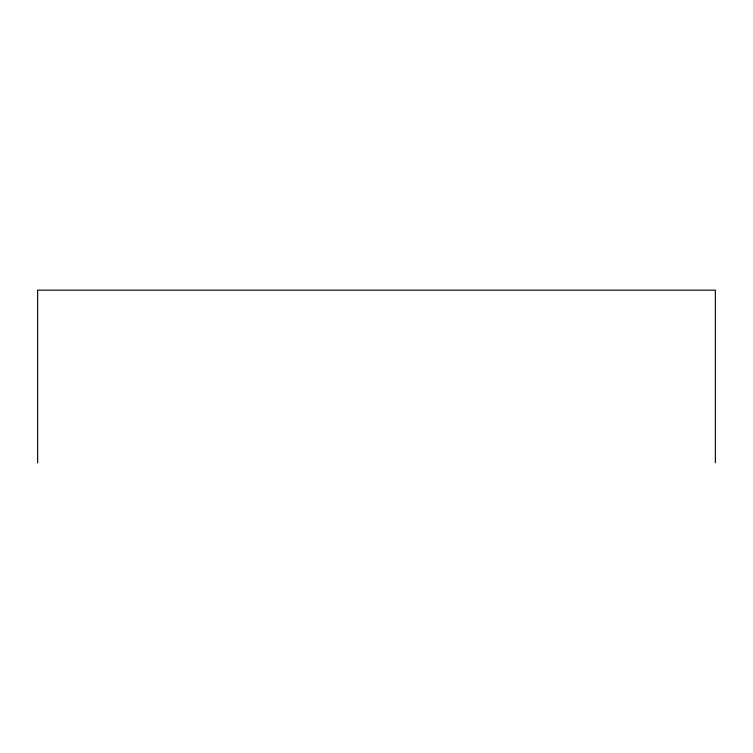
<?xml version="1.0" encoding="UTF-8"?>
<svg xmlns="http://www.w3.org/2000/svg" width="753" height="753" viewBox="0 0 753 753"><rect width="100%" height="100%" fill="white"/><g stroke="black" fill="none" stroke-linecap="round" stroke-linejoin="round"><path stroke-width="1.13" d="M715.35 462.85L715.35 290.15L37.65 290.15L37.65 462.85"/></g></svg>
